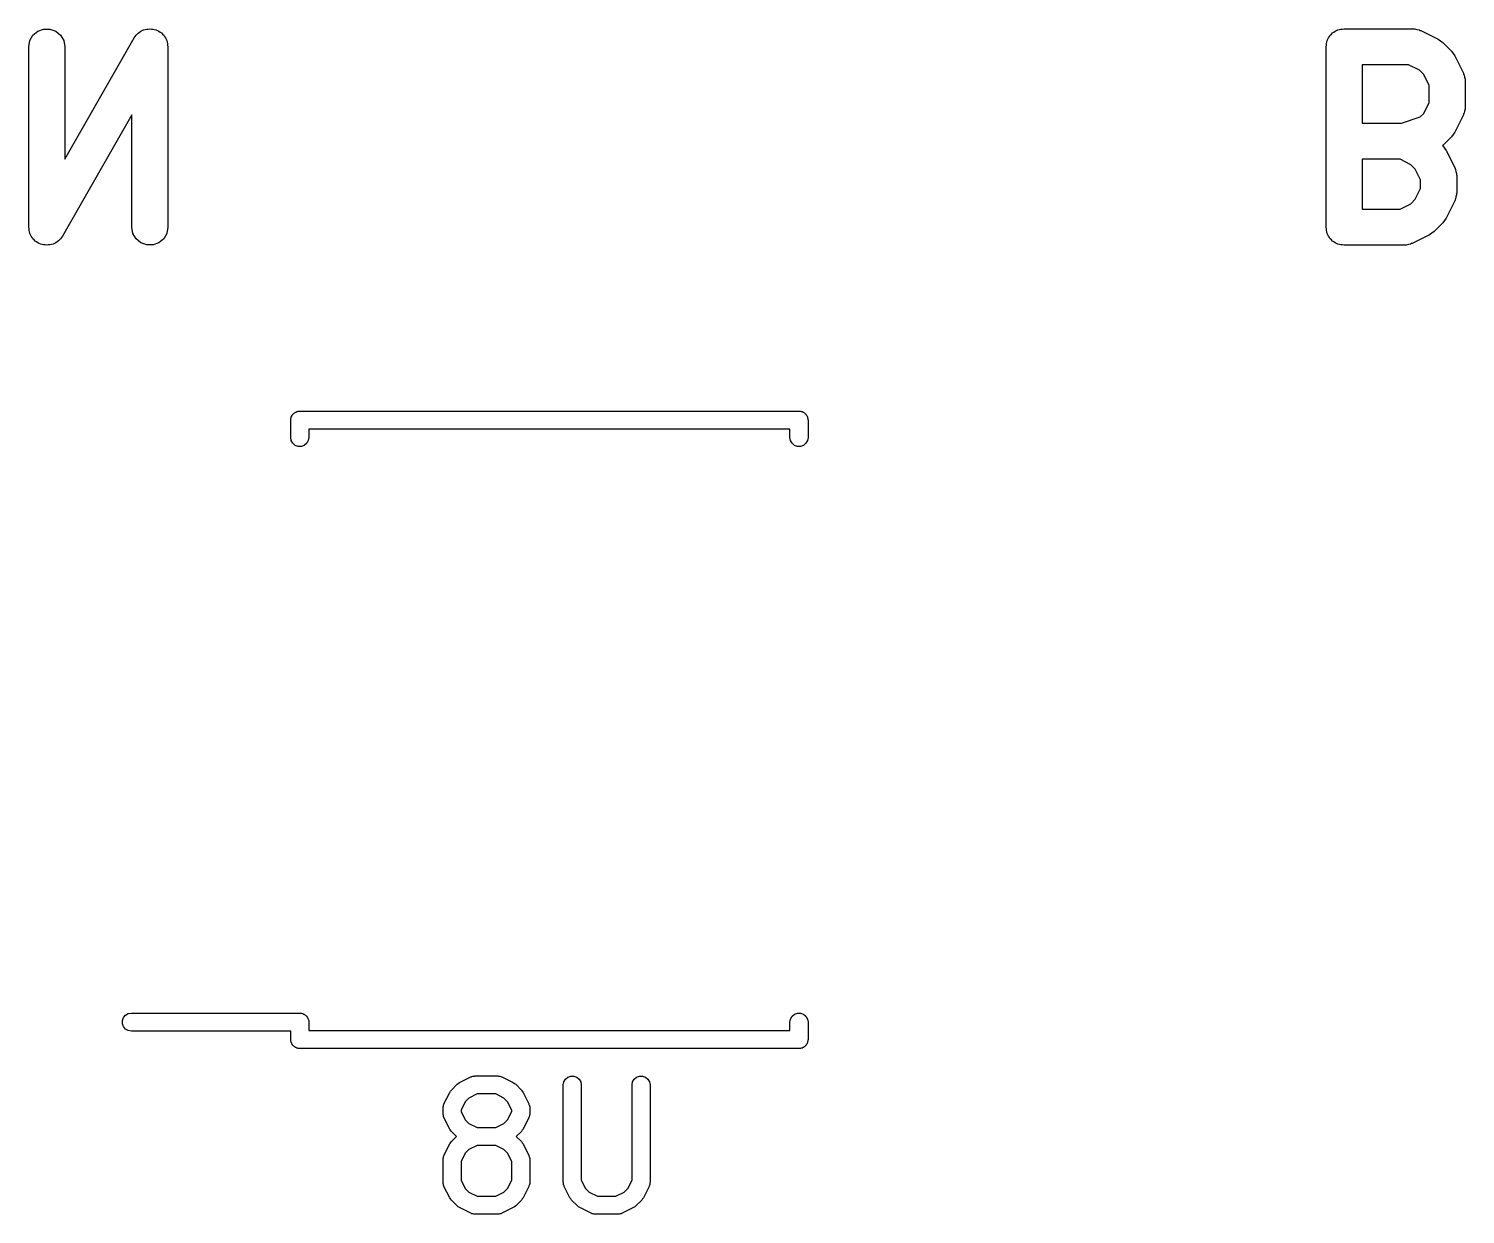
# Model space of a CAD drawing. Extents: x 1.5 to 72.3, y -91 to -17.2.
# Drawn here: x 56.67 to 68.61, y -68.03 to -58.17 of the extents above; entities that cross this region are included whole.
import ezdxf

# ---------------------------------------------------------------- set-up
doc = ezdxf.new("R2010")
doc.units = 0
doc.header["$MEASUREMENT"] = 0
doc.layers.add('BLACK', color=7, linetype='CONTINUOUS')

msp = doc.modelspace()

# ---------------------------------------------------------------- linework, layer by layer
at = {"layer": 'Black'}
for p, q in [((56.6714, -58.3214), (56.6805, -58.2701)), ((56.6805, -58.2701), (56.7065, -58.225)), ((56.7065, -58.225), (56.7464, -58.1915)), ((56.7464, -58.1915), (56.7954, -58.1737)), ((56.7954, -58.1737), (56.8475, -58.1737)), ((56.8475, -58.1737), (56.8964, -58.1915)), ((56.8964, -58.1915), (56.9363, -58.225)), ((56.9363, -58.225), (56.9624, -58.2701)), ((56.9624, -58.2701), (56.9714, -58.3214)), ((56.9714, -59.2566), (57.5483, -58.247)), ((57.5483, -58.247), (57.5569, -58.2367)), ((57.5569, -58.2367), (57.5637, -58.225)), ((57.5637, -58.225), (57.5735, -58.2168)), ((57.5735, -58.2168), (57.5816, -58.207)), ((57.5816, -58.207), (57.5933, -58.2002)), ((57.5933, -58.2002), (57.6036, -58.1915)), ((57.6036, -58.1915), (57.6156, -58.1871)), ((57.6156, -58.1871), (57.6266, -58.1807)), ((57.6266, -58.1807), (57.6399, -58.1783)), ((57.6399, -58.1783), (57.6525, -58.1737)), ((57.6525, -58.1737), (57.6653, -58.1737)), ((57.6653, -58.1737), (57.6779, -58.1714)), ((57.6779, -58.1714), (57.6912, -58.1737)), ((57.6912, -58.1737), (57.7046, -58.1737)), ((57.7046, -58.1737), (57.7166, -58.1781)), ((57.7166, -58.1781), (57.7292, -58.1802)), ((57.7292, -58.1802), (57.7409, -58.1869)), ((57.7409, -58.1869), (57.7536, -58.1915)), ((57.7536, -58.1915), (57.7634, -58.1997)), ((57.7634, -58.1997), (57.7745, -58.2061)), ((57.7745, -58.2061), (57.7832, -58.2164)), ((57.7832, -58.2164), (57.7935, -58.225)), ((57.7935, -58.225), (57.7999, -58.2361)), ((57.7999, -58.2361), (57.8081, -58.2459)), ((57.8081, -58.2459), (57.8128, -58.2585)), ((57.8128, -58.2585), (57.8195, -58.2701)), ((57.8195, -58.2701), (57.8217, -58.2827)), ((67.4639, -58.2831), (67.4662, -58.2701)), ((67.4662, -58.2701), (67.4728, -58.2588)), ((67.4728, -58.2588), (67.4772, -58.2464)), ((67.4772, -58.2464), (67.4857, -58.2364)), ((67.4857, -58.2364), (67.4922, -58.225)), ((67.4922, -58.225), (67.5023, -58.2166)), ((67.5023, -58.2166), (67.5107, -58.2065)), ((67.5107, -58.2065), (67.5221, -58.2)), ((67.5221, -58.2), (67.5321, -58.1915)), ((67.5321, -58.1915), (67.5445, -58.187)), ((67.5445, -58.187), (67.5558, -58.1805)), ((67.5558, -58.1805), (67.5688, -58.1782)), ((67.5688, -58.1782), (67.5811, -58.1737)), ((67.5811, -58.1737), (67.5942, -58.1737)), ((67.5942, -58.1737), (67.6071, -58.1714)), ((67.6071, -58.1714), (68.1786, -58.1714)), ((68.1786, -58.1714), (68.1871, -58.1729)), ((68.1871, -58.1729), (68.1957, -58.1724)), ((68.1957, -58.1724), (68.2126, -58.1774)), ((68.2126, -58.1774), (68.2299, -58.1805)), ((68.2299, -58.1805), (68.2374, -58.1848)), ((68.2374, -58.1848), (68.2457, -58.1873)), ((68.2457, -58.1873), (68.3885, -58.2587)), ((68.3885, -58.2587), (68.4078, -58.273)), ((68.4078, -58.273), (68.4275, -58.2868)), ((56.6714, -59.8214), (56.6714, -58.3214)), ((56.9714, -58.3214), (56.9714, -59.2566)), ((57.8217, -58.2827), (57.8262, -58.2947)), ((57.8262, -58.2947), (57.8262, -58.3082)), ((57.8262, -58.3082), (57.8286, -58.3214)), ((57.8286, -58.3214), (57.8286, -59.8214)), ((67.4571, -58.3214), (67.4594, -58.3085)), ((67.4571, -59.8214), (67.4571, -58.3214)), ((67.4594, -58.2954), (67.4639, -58.2831)), ((67.4594, -58.3085), (67.4594, -58.2954)), ((68.4275, -58.2868), (68.4989, -58.3582)), ((68.4989, -58.3582), (68.5127, -58.3779)), ((68.5127, -58.3779), (68.527, -58.3972)), ((68.527, -58.3972), (68.5984, -58.5401)), ((67.7571, -58.4714), (67.7571, -58.9571)), ((68.1432, -58.4714), (67.7571, -58.4714)), ((68.2326, -58.5161), (68.1432, -58.4714)), ((68.2696, -58.5531), (68.2326, -58.5161)), ((68.3143, -58.6426), (68.2696, -58.5531)), ((68.5984, -58.5401), (68.6009, -58.5483)), ((68.6009, -58.5483), (68.6052, -58.5558)), ((68.6052, -58.5558), (68.6083, -58.5731)), ((68.6083, -58.5731), (68.6133, -58.59)), ((68.6133, -58.59), (68.6128, -58.5986)), ((68.6128, -58.5986), (68.6143, -58.6071)), ((68.6143, -58.6071), (68.6143, -58.8214)), ((68.3143, -58.786), (68.3143, -58.6426)), ((68.2404, -58.9046), (68.2696, -58.8754)), ((68.2696, -58.8754), (68.3143, -58.786)), ((68.6052, -58.8727), (68.6009, -58.8802)), ((68.6083, -58.8554), (68.6052, -58.8727)), ((68.6133, -58.8386), (68.6083, -58.8554)), ((68.6143, -58.8214), (68.6128, -58.8299)), ((68.6128, -58.8299), (68.6133, -58.8386)), ((57.5286, -58.8863), (56.9517, -59.8958)), ((57.5286, -59.8214), (57.5286, -58.8863)), ((67.7571, -58.9571), (68.0828, -58.9571)), ((68.0828, -58.9571), (68.2404, -58.9046)), ((68.5984, -58.8885), (68.527, -59.0314)), ((68.6009, -58.8802), (68.5984, -58.8885)), ((68.4989, -59.0704), (68.4275, -59.1418)), ((68.5127, -59.0507), (68.4989, -59.0704)), ((68.527, -59.0314), (68.5127, -59.0507)), ((68.4275, -59.1418), (68.4262, -59.1427)), ((68.4262, -59.1427), (68.4275, -59.1439)), ((68.4275, -59.1439), (68.4413, -59.1636)), ((68.4413, -59.1636), (68.4556, -59.1829)), ((68.4556, -59.1829), (68.527, -59.3258)), ((67.7571, -59.2571), (67.7571, -59.6714)), ((68.0717, -59.2571), (67.7571, -59.2571)), ((68.1611, -59.3018), (68.0717, -59.2571)), ((68.1982, -59.3389), (68.1611, -59.3018)), ((68.2429, -59.4283), (68.1982, -59.3389)), ((68.527, -59.3258), (68.5295, -59.3341)), ((68.5295, -59.3341), (68.5338, -59.3416)), ((68.5338, -59.3416), (68.5369, -59.3589)), ((68.2429, -59.5003), (68.2429, -59.4283)), ((68.5369, -59.3589), (68.5419, -59.3757)), ((68.5419, -59.3757), (68.5414, -59.3843)), ((68.5414, -59.3843), (68.5429, -59.3929)), ((68.5429, -59.3929), (68.5429, -59.5357)), ((68.1611, -59.6267), (68.1982, -59.5897)), ((68.1982, -59.5897), (68.2429, -59.5003)), ((68.5295, -59.5945), (68.527, -59.6028)), ((68.5338, -59.587), (68.5295, -59.5945)), ((68.5369, -59.5697), (68.5338, -59.587)), ((68.5419, -59.5529), (68.5369, -59.5697)), ((68.5429, -59.5357), (68.5414, -59.5442)), ((68.5414, -59.5442), (68.5419, -59.5529)), ((67.7571, -59.6714), (68.0717, -59.6714)), ((68.0717, -59.6714), (68.1611, -59.6267)), ((68.527, -59.6028), (68.4556, -59.7457)), ((56.6738, -59.8347), (56.6714, -59.8214)), ((57.5376, -59.8727), (57.5286, -59.8214)), ((57.8286, -59.8214), (57.8195, -59.8727)), ((67.4594, -59.8344), (67.4571, -59.8214)), ((68.4275, -59.7846), (68.3561, -59.8561)), ((68.4413, -59.765), (68.4275, -59.7846)), ((68.4556, -59.7457), (68.4413, -59.765)), ((56.6738, -59.8481), (56.6738, -59.8347)), ((56.6783, -59.8601), (56.6738, -59.8481)), ((56.6805, -59.8727), (56.6783, -59.8601)), ((56.6872, -59.8844), (56.6805, -59.8727)), ((56.6919, -59.897), (56.6872, -59.8844)), ((56.7001, -59.9068), (56.6919, -59.897)), ((56.7065, -59.9178), (56.7001, -59.9068)), ((56.7168, -59.9265), (56.7065, -59.9178)), ((56.7255, -59.9368), (56.7168, -59.9265)), ((56.7366, -59.9431), (56.7255, -59.9368)), ((56.7464, -59.9513), (56.7366, -59.9431)), ((56.7591, -59.9559), (56.7464, -59.9513)), ((56.8964, -59.9513), (56.8844, -59.9557)), ((56.9067, -59.9427), (56.8964, -59.9513)), ((56.9184, -59.9359), (56.9067, -59.9427)), ((56.9265, -59.9261), (56.9184, -59.9359)), ((56.9363, -59.9178), (56.9265, -59.9261)), ((56.9431, -59.9062), (56.9363, -59.9178)), ((56.9517, -59.8958), (56.9431, -59.9062)), ((57.5637, -59.9178), (57.5376, -59.8727)), ((57.6036, -59.9513), (57.5637, -59.9178)), ((57.6525, -59.9691), (57.6036, -59.9513)), ((57.7536, -59.9513), (57.7046, -59.9691)), ((57.7935, -59.9178), (57.7536, -59.9513)), ((57.8195, -59.8727), (57.7935, -59.9178)), ((67.4594, -59.8475), (67.4594, -59.8344)), ((67.4639, -59.8598), (67.4594, -59.8475)), ((67.4662, -59.8727), (67.4639, -59.8598)), ((67.4728, -59.8841), (67.4662, -59.8727)), ((67.4772, -59.8964), (67.4728, -59.8841)), ((67.4857, -59.9065), (67.4772, -59.8964)), ((67.4922, -59.9178), (67.4857, -59.9065)), ((67.5023, -59.9263), (67.4922, -59.9178)), ((67.5107, -59.9363), (67.5023, -59.9263)), ((67.5221, -59.9429), (67.5107, -59.9363)), ((67.5321, -59.9513), (67.5221, -59.9429)), ((67.5445, -59.9558), (67.5321, -59.9513)), ((68.3171, -59.8842), (68.1742, -59.9556)), ((68.3364, -59.8699), (68.3171, -59.8842)), ((68.3561, -59.8561), (68.3364, -59.8699)), ((56.7708, -59.9626), (56.7591, -59.9559)), ((56.7834, -59.9648), (56.7708, -59.9626)), ((56.7954, -59.9691), (56.7834, -59.9648)), ((56.8088, -59.9691), (56.7954, -59.9691)), ((56.8221, -59.9714), (56.8088, -59.9691)), ((56.8347, -59.9691), (56.8221, -59.9714)), ((56.8475, -59.9691), (56.8347, -59.9691)), ((56.8601, -59.9645), (56.8475, -59.9691)), ((56.8734, -59.9622), (56.8601, -59.9645)), ((56.8844, -59.9557), (56.8734, -59.9622)), ((57.7046, -59.9691), (57.6525, -59.9691)), ((67.5558, -59.9624), (67.5445, -59.9558)), ((67.5688, -59.9647), (67.5558, -59.9624)), ((67.5811, -59.9691), (67.5688, -59.9647)), ((67.5942, -59.9691), (67.5811, -59.9691)), ((67.6071, -59.9714), (67.5942, -59.9691)), ((68.1071, -59.9714), (67.6071, -59.9714)), ((68.1157, -59.9699), (68.1071, -59.9714)), ((68.1243, -59.9704), (68.1157, -59.9699)), ((68.1411, -59.9654), (68.1243, -59.9704)), ((68.1584, -59.9624), (68.1411, -59.9654)), ((68.1659, -59.9581), (68.1584, -59.9624)), ((68.1742, -59.9556), (68.1659, -59.9581)), ((58.86, -61.3875), (58.8643, -61.3825)), ((58.8643, -61.3825), (58.8675, -61.3768)), ((58.8675, -61.3768), (58.8726, -61.3726)), ((58.8726, -61.3726), (58.8768, -61.3675)), ((58.8768, -61.3675), (58.8825, -61.3643)), ((58.8825, -61.3643), (58.8875, -61.36)), ((58.8875, -61.36), (58.8937, -61.3578)), ((58.8937, -61.3578), (58.8993, -61.3545)), ((58.8993, -61.3545), (58.9058, -61.3534)), ((58.9058, -61.3534), (58.912, -61.3511)), ((58.912, -61.3511), (58.9185, -61.3511)), ((58.9185, -61.3511), (58.925, -61.35)), ((58.925, -61.35), (63.075, -61.35)), ((63.075, -61.35), (63.0815, -61.3511)), ((63.0815, -61.3511), (63.088, -61.3511)), ((63.088, -61.3511), (63.0942, -61.3534)), ((63.0942, -61.3534), (63.1007, -61.3545)), ((63.1007, -61.3545), (63.1063, -61.3578)), ((63.1063, -61.3578), (63.1125, -61.36)), ((63.1125, -61.36), (63.1175, -61.3643)), ((63.1175, -61.3643), (63.1232, -61.3675)), ((63.1232, -61.3675), (63.1274, -61.3726)), ((63.1274, -61.3726), (63.1325, -61.3768)), ((63.1325, -61.3768), (63.1357, -61.3825)), ((63.1357, -61.3825), (63.14, -61.3875)), ((58.85, -61.425), (58.8511, -61.4185)), ((58.85, -61.57), (58.85, -61.425)), ((58.8511, -61.412), (58.8534, -61.4058)), ((58.8511, -61.4185), (58.8511, -61.412)), ((58.8534, -61.4058), (58.8545, -61.3993)), ((58.8545, -61.3993), (58.8578, -61.3937)), ((58.8578, -61.3937), (58.86, -61.3875)), ((63, -61.5), (59, -61.5)), ((59, -61.5), (59, -61.57)), ((63, -61.57), (63, -61.5)), ((63.14, -61.3875), (63.1422, -61.3937)), ((63.1422, -61.3937), (63.1455, -61.3993)), ((63.1455, -61.3993), (63.1466, -61.4058)), ((63.1466, -61.4058), (63.1489, -61.412)), ((63.1489, -61.412), (63.1489, -61.4185)), ((63.1489, -61.4185), (63.15, -61.425)), ((63.15, -61.425), (63.15, -61.57)), ((58.8545, -61.5957), (58.85, -61.57)), ((58.8675, -61.6182), (58.8545, -61.5957)), ((58.8875, -61.635), (58.8675, -61.6182)), ((58.9825, -61.6182), (58.9625, -61.635)), ((58.9955, -61.5957), (58.9825, -61.6182)), ((59, -61.57), (58.9955, -61.5957)), ((63.0045, -61.5957), (63, -61.57)), ((63.0175, -61.6182), (63.0045, -61.5957)), ((63.0375, -61.635), (63.0175, -61.6182)), ((63.1325, -61.6182), (63.1125, -61.635)), ((63.1455, -61.5957), (63.1325, -61.6182)), ((63.15, -61.57), (63.1455, -61.5957)), ((58.912, -61.6439), (58.8875, -61.635)), ((58.938, -61.6439), (58.912, -61.6439)), ((58.9625, -61.635), (58.938, -61.6439)), ((63.062, -61.6439), (63.0375, -61.635)), ((63.088, -61.6439), (63.062, -61.6439)), ((63.1125, -61.635), (63.088, -61.6439)), ((57.4511, -66.417), (57.46, -66.3925)), ((57.46, -66.3925), (57.4768, -66.3725)), ((57.4768, -66.3725), (57.4993, -66.3595)), ((57.4993, -66.3595), (57.525, -66.355)), ((57.525, -66.355), (58.925, -66.355)), ((58.925, -66.355), (58.9315, -66.3561)), ((58.9315, -66.3561), (58.938, -66.3561)), ((58.938, -66.3561), (58.9442, -66.3584)), ((58.9442, -66.3584), (58.9507, -66.3595)), ((58.9507, -66.3595), (58.9563, -66.3628)), ((58.9563, -66.3628), (58.9625, -66.365)), ((58.9625, -66.365), (58.9675, -66.3693)), ((58.9675, -66.3693), (58.9732, -66.3725)), ((58.9732, -66.3725), (58.9774, -66.3776)), ((58.9774, -66.3776), (58.9825, -66.3818)), ((58.9825, -66.3818), (58.9857, -66.3875)), ((58.9857, -66.3875), (58.99, -66.3925)), ((58.99, -66.3925), (58.9922, -66.3987)), ((58.9922, -66.3987), (58.9955, -66.4043)), ((63.0045, -66.4043), (63.0175, -66.3818)), ((63.0175, -66.3818), (63.0375, -66.365)), ((63.0375, -66.365), (63.062, -66.3561)), ((63.062, -66.3561), (63.088, -66.3561)), ((63.088, -66.3561), (63.1125, -66.365)), ((63.1125, -66.365), (63.1325, -66.3818)), ((63.1325, -66.3818), (63.1455, -66.4043)), ((57.4511, -66.443), (57.4511, -66.417)), ((57.46, -66.4675), (57.4511, -66.443)), ((57.4768, -66.4875), (57.46, -66.4675)), ((57.4993, -66.5005), (57.4768, -66.4875)), ((57.525, -66.505), (57.4993, -66.5005)), ((58.85, -66.505), (57.525, -66.505)), ((58.85, -66.575), (58.85, -66.505)), ((58.9955, -66.4043), (58.9966, -66.4108)), ((58.9966, -66.4108), (58.9989, -66.417)), ((58.9989, -66.417), (58.9989, -66.4235)), ((58.9989, -66.4235), (59, -66.43)), ((59, -66.43), (59, -66.5)), ((59, -66.5), (63, -66.5)), ((63, -66.43), (63.0045, -66.4043)), ((63, -66.5), (63, -66.43)), ((63.1455, -66.4043), (63.15, -66.43)), ((63.15, -66.43), (63.15, -66.575)), ((58.8511, -66.5815), (58.85, -66.575)), ((58.8511, -66.588), (58.8511, -66.5815)), ((58.8534, -66.5942), (58.8511, -66.588)), ((58.8545, -66.6007), (58.8534, -66.5942)), ((58.8578, -66.6063), (58.8545, -66.6007)), ((58.86, -66.6125), (58.8578, -66.6063)), ((58.8643, -66.6175), (58.86, -66.6125)), ((58.8675, -66.6232), (58.8643, -66.6175)), ((58.8726, -66.6274), (58.8675, -66.6232)), ((58.8768, -66.6325), (58.8726, -66.6274)), ((58.8825, -66.6357), (58.8768, -66.6325)), ((58.8875, -66.64), (58.8825, -66.6357)), ((58.8937, -66.6422), (58.8875, -66.64)), ((63.1125, -66.64), (63.1063, -66.6422)), ((63.1175, -66.6357), (63.1125, -66.64)), ((63.1232, -66.6325), (63.1175, -66.6357)), ((63.1274, -66.6274), (63.1232, -66.6325)), ((63.1325, -66.6232), (63.1274, -66.6274)), ((63.1357, -66.6175), (63.1325, -66.6232)), ((63.14, -66.6125), (63.1357, -66.6175)), ((63.1422, -66.6063), (63.14, -66.6125)), ((63.1455, -66.6007), (63.1422, -66.6063)), ((63.1466, -66.5942), (63.1455, -66.6007)), ((63.1489, -66.588), (63.1466, -66.5942)), ((63.15, -66.575), (63.1489, -66.5815)), ((63.1489, -66.5815), (63.1489, -66.588)), ((58.8993, -66.6455), (58.8937, -66.6422)), ((58.9058, -66.6466), (58.8993, -66.6455)), ((58.912, -66.6489), (58.9058, -66.6466)), ((58.9185, -66.6489), (58.912, -66.6489)), ((58.925, -66.65), (58.9185, -66.6489)), ((63.075, -66.65), (58.925, -66.65)), ((63.0815, -66.6489), (63.075, -66.65)), ((63.088, -66.6489), (63.0815, -66.6489)), ((63.0942, -66.6466), (63.088, -66.6489)), ((63.1007, -66.6455), (63.0942, -66.6466)), ((63.1063, -66.6422), (63.1007, -66.6455)), ((60.364, -66.8804), (60.3724, -66.8779)), ((60.3724, -66.8779), (60.3767, -66.8781)), ((60.3767, -66.8781), (60.381, -66.8774)), ((60.381, -66.8774), (60.5714, -66.8774)), ((60.5714, -66.8774), (60.5757, -66.8781)), ((60.5757, -66.8781), (60.58, -66.8779)), ((60.58, -66.8779), (60.5884, -66.8804)), ((61.153, -66.8874), (61.1775, -66.8785)), ((61.1775, -66.8785), (61.2035, -66.8785)), ((61.2035, -66.8785), (61.228, -66.8874)), ((61.7244, -66.8874), (61.7489, -66.8785)), ((61.7489, -66.8785), (61.7749, -66.8785)), ((61.7749, -66.8785), (61.7994, -66.8874)), ((60.1782, -67.0044), (60.1851, -66.9946)), ((60.1851, -66.9946), (60.2327, -66.947)), ((60.2327, -66.947), (60.2425, -66.9401)), ((60.2425, -66.9401), (60.2522, -66.9329)), ((60.2522, -66.9329), (60.3474, -66.8853)), ((60.3474, -66.8853), (60.3516, -66.8841)), ((60.3516, -66.8841), (60.3553, -66.8819)), ((60.3553, -66.8819), (60.364, -66.8804)), ((60.5884, -66.8804), (60.5971, -66.8819)), ((60.5971, -66.8819), (60.6008, -66.8841)), ((60.6008, -66.8841), (60.605, -66.8853)), ((60.605, -66.8853), (60.7002, -66.9329)), ((60.7002, -66.9329), (60.7099, -66.9401)), ((60.7099, -66.9401), (60.7197, -66.947)), ((60.7197, -66.947), (60.7673, -66.9946)), ((60.7673, -66.9946), (60.7742, -67.0044)), ((61.1155, -66.9524), (61.12, -66.9267)), ((61.1155, -67.7619), (61.1155, -66.9524)), ((61.12, -66.9267), (61.133, -66.9042)), ((61.133, -66.9042), (61.153, -66.8874)), ((61.228, -66.8874), (61.2479, -66.9042)), ((61.2479, -66.9042), (61.261, -66.9267)), ((61.261, -66.9267), (61.2655, -66.9524)), ((61.2655, -66.9524), (61.2655, -67.7442)), ((61.6869, -66.9524), (61.6914, -66.9267)), ((61.6869, -67.7442), (61.6869, -66.9524)), ((61.6914, -66.9267), (61.7045, -66.9042)), ((61.7045, -66.9042), (61.7244, -66.8874)), ((61.7994, -66.8874), (61.8194, -66.9042)), ((61.8194, -66.9042), (61.8324, -66.9267)), ((61.8324, -66.9267), (61.8369, -66.9524)), ((61.8369, -66.9524), (61.8369, -67.7619)), ((60.1185, -67.1259), (60.12, -67.1172)), ((60.12, -67.1172), (60.1222, -67.1135)), ((60.1222, -67.1135), (60.1234, -67.1093)), ((60.1234, -67.1093), (60.171, -67.0141)), ((60.171, -67.0141), (60.1782, -67.0044)), ((60.2997, -67.092), (60.2655, -67.1606)), ((60.3301, -67.0616), (60.2997, -67.092)), ((60.3987, -67.0274), (60.3301, -67.0616)), ((60.5537, -67.0274), (60.3987, -67.0274)), ((60.6222, -67.0616), (60.5537, -67.0274)), ((60.6526, -67.092), (60.6222, -67.0616)), ((60.6869, -67.1606), (60.6526, -67.092)), ((60.7742, -67.0044), (60.7814, -67.0141)), ((60.7814, -67.0141), (60.829, -67.1093)), ((60.829, -67.1093), (60.8302, -67.1135)), ((60.8302, -67.1135), (60.8324, -67.1172)), ((60.8324, -67.1172), (60.8339, -67.1259)), ((60.1155, -67.1429), (60.1162, -67.1386)), ((60.1155, -67.1905), (60.1155, -67.1429)), ((60.1162, -67.1947), (60.1155, -67.1905)), ((60.116, -67.1343), (60.1185, -67.1259)), ((60.1162, -67.1386), (60.116, -67.1343)), ((60.116, -67.199), (60.1162, -67.1947)), ((60.1185, -67.2075), (60.116, -67.199)), ((60.12, -67.2161), (60.1185, -67.2075)), ((60.1222, -67.2199), (60.12, -67.2161)), ((60.1234, -67.224), (60.1222, -67.2199)), ((60.171, -67.3193), (60.1234, -67.224)), ((60.2655, -67.1606), (60.2655, -67.1728)), ((60.2655, -67.1728), (60.2997, -67.2413)), ((60.6526, -67.2413), (60.6869, -67.1728)), ((60.6869, -67.1728), (60.6869, -67.1606)), ((60.829, -67.224), (60.7814, -67.3193)), ((60.8302, -67.2199), (60.829, -67.224)), ((60.8324, -67.2161), (60.8302, -67.2199)), ((60.8339, -67.2075), (60.8324, -67.2161)), ((60.8339, -67.1259), (60.8364, -67.1343)), ((60.8364, -67.1991), (60.8339, -67.2075)), ((60.8364, -67.1343), (60.8362, -67.1386)), ((60.8362, -67.1386), (60.8369, -67.1429)), ((60.8369, -67.1905), (60.8362, -67.1947)), ((60.8362, -67.1947), (60.8364, -67.1991)), ((60.8369, -67.1429), (60.8369, -67.1905)), ((60.1782, -67.3289), (60.171, -67.3193)), ((60.1851, -67.3387), (60.1782, -67.3289)), ((60.2273, -67.381), (60.1851, -67.3387)), ((60.2997, -67.2413), (60.3301, -67.2717)), ((60.3301, -67.2717), (60.3987, -67.306)), ((60.3987, -67.306), (60.5537, -67.306)), ((60.5537, -67.306), (60.6222, -67.2717)), ((60.6222, -67.2717), (60.6526, -67.2413)), ((60.7673, -67.3387), (60.7251, -67.381)), ((60.7742, -67.3289), (60.7673, -67.3387)), ((60.7814, -67.3193), (60.7742, -67.3289)), ((60.1234, -67.5379), (60.171, -67.4426)), ((60.171, -67.4426), (60.1782, -67.433)), ((60.1782, -67.433), (60.1851, -67.4232)), ((60.1851, -67.4232), (60.2273, -67.381)), ((60.3987, -67.456), (60.3301, -67.4902)), ((60.5537, -67.456), (60.3987, -67.456)), ((60.6222, -67.4902), (60.5537, -67.456)), ((60.7251, -67.381), (60.7673, -67.4232)), ((60.7673, -67.4232), (60.7742, -67.433)), ((60.7742, -67.433), (60.7814, -67.4426)), ((60.7814, -67.4426), (60.829, -67.5379)), ((60.1155, -67.5714), (60.1162, -67.5672)), ((60.1155, -67.7619), (60.1155, -67.5714)), ((60.116, -67.5629), (60.1185, -67.5544)), ((60.1162, -67.5672), (60.116, -67.5629)), ((60.1185, -67.5544), (60.12, -67.5458)), ((60.12, -67.5458), (60.1222, -67.542)), ((60.1222, -67.542), (60.1234, -67.5379)), ((60.2997, -67.5206), (60.2655, -67.5891)), ((60.2655, -67.5891), (60.2655, -67.7442)), ((60.3301, -67.4902), (60.2997, -67.5206)), ((60.6526, -67.5206), (60.6222, -67.4902)), ((60.6869, -67.5891), (60.6526, -67.5206)), ((60.6869, -67.7442), (60.6869, -67.5891)), ((60.829, -67.5379), (60.8302, -67.542)), ((60.8302, -67.542), (60.8324, -67.5458)), ((60.8324, -67.5458), (60.8339, -67.5544)), ((60.8339, -67.5544), (60.8364, -67.5629)), ((60.8364, -67.5629), (60.8362, -67.5672)), ((60.8362, -67.5672), (60.8369, -67.5714)), ((60.8369, -67.5714), (60.8369, -67.7619)), ((60.1162, -67.7662), (60.1155, -67.7619)), ((60.116, -67.7705), (60.1162, -67.7662)), ((60.1185, -67.7789), (60.116, -67.7705)), ((60.12, -67.7876), (60.1185, -67.7789)), ((60.1222, -67.7913), (60.12, -67.7876)), ((60.1234, -67.7954), (60.1222, -67.7913)), ((60.171, -67.8907), (60.1234, -67.7954)), ((60.2655, -67.7442), (60.2997, -67.8127)), ((60.2997, -67.8127), (60.3301, -67.8431)), ((60.6222, -67.8431), (60.6526, -67.8127)), ((60.6526, -67.8127), (60.6869, -67.7442)), ((60.829, -67.7954), (60.7814, -67.8907)), ((60.8302, -67.7913), (60.829, -67.7954)), ((60.8324, -67.7876), (60.8302, -67.7913)), ((60.8339, -67.7789), (60.8324, -67.7876)), ((60.8364, -67.7705), (60.8339, -67.7789)), ((60.8369, -67.7619), (60.8362, -67.7662)), ((60.8362, -67.7662), (60.8364, -67.7705)), ((61.1162, -67.7662), (61.1155, -67.7619)), ((61.116, -67.7705), (61.1162, -67.7662)), ((61.1185, -67.7789), (61.116, -67.7705)), ((61.12, -67.7876), (61.1185, -67.7789)), ((61.1222, -67.7913), (61.12, -67.7876)), ((61.1234, -67.7954), (61.1222, -67.7913)), ((61.171, -67.8907), (61.1234, -67.7954)), ((61.2655, -67.7442), (61.2997, -67.8127)), ((61.2997, -67.8127), (61.3301, -67.8431)), ((61.6222, -67.8431), (61.6526, -67.8127)), ((61.6526, -67.8127), (61.6869, -67.7442)), ((61.829, -67.7954), (61.7814, -67.8907)), ((61.8302, -67.7913), (61.829, -67.7954)), ((61.8324, -67.7876), (61.8302, -67.7913)), ((61.8339, -67.7789), (61.8324, -67.7876)), ((61.8364, -67.7705), (61.8339, -67.7789)), ((61.8369, -67.7619), (61.8362, -67.7662)), ((61.8362, -67.7662), (61.8364, -67.7705)), ((60.1782, -67.9003), (60.171, -67.8907)), ((60.1851, -67.9102), (60.1782, -67.9003)), ((60.2327, -67.9578), (60.1851, -67.9102)), ((60.3301, -67.8431), (60.3987, -67.8774)), ((60.3987, -67.8774), (60.5537, -67.8774)), ((60.5537, -67.8774), (60.6222, -67.8431)), ((60.7673, -67.9102), (60.7197, -67.9578)), ((60.7742, -67.9003), (60.7673, -67.9102)), ((60.7814, -67.8907), (60.7742, -67.9003)), ((61.1782, -67.9003), (61.171, -67.8907)), ((61.1851, -67.9102), (61.1782, -67.9003)), ((61.2327, -67.9578), (61.1851, -67.9102)), ((61.3301, -67.8431), (61.3987, -67.8774)), ((61.3987, -67.8774), (61.5537, -67.8774)), ((61.5537, -67.8774), (61.6222, -67.8431)), ((61.7673, -67.9102), (61.7197, -67.9578)), ((61.7742, -67.9003), (61.7673, -67.9102)), ((61.7814, -67.8907), (61.7742, -67.9003)), ((60.2425, -67.9647), (60.2327, -67.9578)), ((60.2522, -67.9718), (60.2425, -67.9647)), ((60.3474, -68.0195), (60.2522, -67.9718)), ((60.3516, -68.0207), (60.3474, -68.0195)), ((60.3553, -68.0229), (60.3516, -68.0207)), ((60.364, -68.0244), (60.3553, -68.0229)), ((60.3724, -68.0269), (60.364, -68.0244)), ((60.3767, -68.0266), (60.3724, -68.0269)), ((60.381, -68.0274), (60.3767, -68.0266)), ((60.5714, -68.0274), (60.381, -68.0274)), ((60.5757, -68.0266), (60.5714, -68.0274)), ((60.58, -68.0269), (60.5757, -68.0266)), ((60.5884, -68.0244), (60.58, -68.0269)), ((60.5971, -68.0229), (60.5884, -68.0244)), ((60.6008, -68.0207), (60.5971, -68.0229)), ((60.605, -68.0195), (60.6008, -68.0207)), ((60.7002, -67.9718), (60.605, -68.0195)), ((60.7099, -67.9647), (60.7002, -67.9718)), ((60.7197, -67.9578), (60.7099, -67.9647)), ((61.2425, -67.9647), (61.2327, -67.9578)), ((61.2522, -67.9718), (61.2425, -67.9647)), ((61.3474, -68.0195), (61.2522, -67.9718)), ((61.3516, -68.0207), (61.3474, -68.0195)), ((61.3553, -68.0229), (61.3516, -68.0207)), ((61.364, -68.0244), (61.3553, -68.0229)), ((61.3724, -68.0269), (61.364, -68.0244)), ((61.3767, -68.0266), (61.3724, -68.0269)), ((61.381, -68.0274), (61.3767, -68.0266)), ((61.5714, -68.0274), (61.381, -68.0274)), ((61.5757, -68.0266), (61.5714, -68.0274)), ((61.58, -68.0269), (61.5757, -68.0266)), ((61.5884, -68.0244), (61.58, -68.0269)), ((61.5971, -68.0229), (61.5884, -68.0244)), ((61.6008, -68.0207), (61.5971, -68.0229)), ((61.605, -68.0195), (61.6008, -68.0207)), ((61.7002, -67.9718), (61.605, -68.0195)), ((61.7099, -67.9647), (61.7002, -67.9718)), ((61.7197, -67.9578), (61.7099, -67.9647))]:
    msp.add_line(p, q, dxfattribs=at)

doc.saveas('drawing.dxf')
